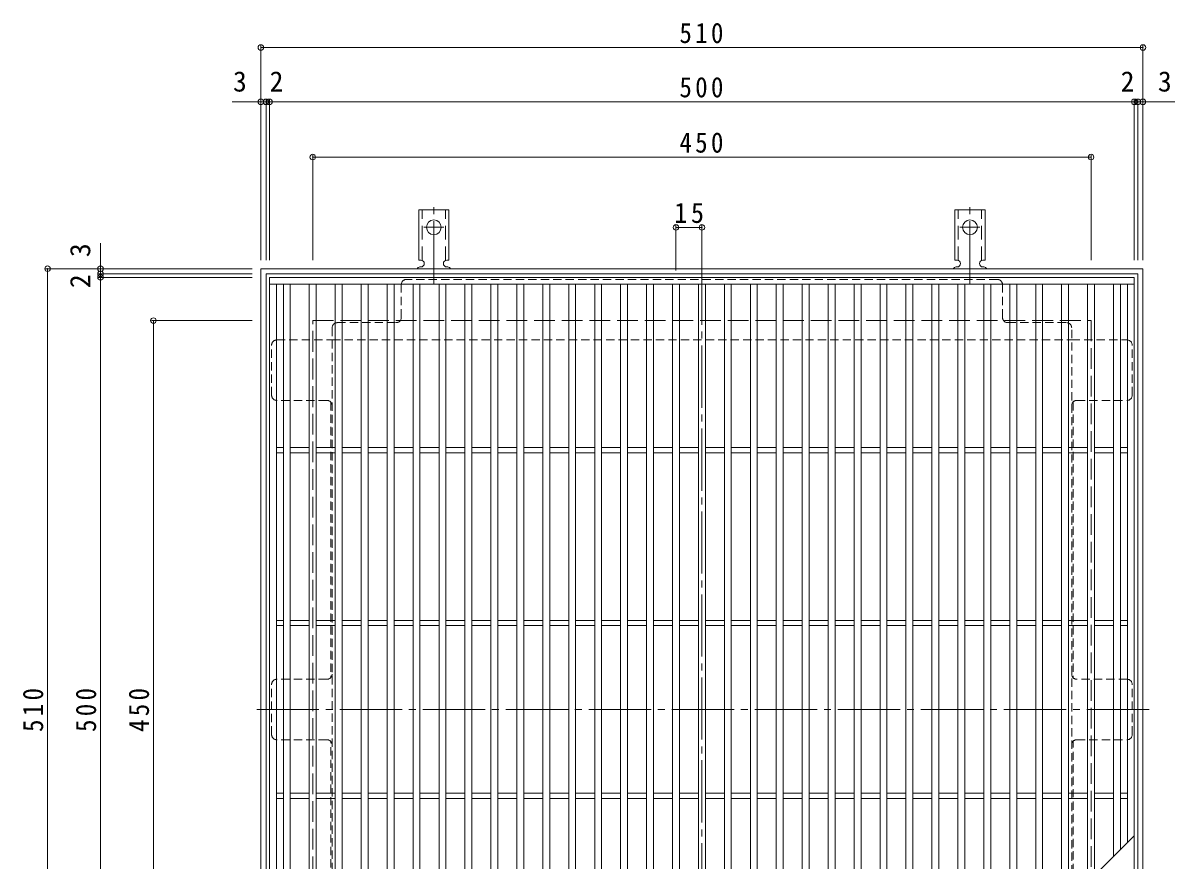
# Model space of a CAD drawing. Units: millimetres at full size, sheet at 1:4. Extents: x -887 to 1015, y -780 to 760.
# Drawn here: x -887 to -221, y 276 to 760 of the extents above; entities that cross this region are included whole.
import ezdxf
from ezdxf.enums import TextEntityAlignment as Align

# ---------------------------------------------------------------- set-up
doc = ezdxf.new("R2010")
doc.units = ezdxf.units.MM
doc.header["$LTSCALE"] = 4
doc.header["$PDMODE"] = 32
doc.header["$PDSIZE"] = 3.2
for name, pattern in [('CHAIN2', [12, 9, -1, 1, -1]), ('DASHED1', [1.8, 1.2, -0.6]), ('DASHED2', [3, 2, -1]), ('DASHED3', [4, 3, -1])]:
    doc.linetypes.add(name, pattern=pattern)
for name, color, linetype, lineweight in [('A-1_躯体', 2, 'Continuous', 9), ('A-2_仕上', 3, 'Continuous', 9), ('A-4_その他', 7, 'Continuous', 9), ('A-7_ハッチ', 2, 'Continuous', 9), ('A-A_ﾊｯﾁ-ﾜｸ', 3, 'Continuous', 9)]:
    doc.layers.add(name, color=color, linetype=linetype, lineweight=lineweight)
doc.styles.add('ＭＳ ゴシック', font='')
doc.styles.get('ＭＳ ゴシック').set_extended_font_data('MS Gothic')

msp = doc.modelspace()

# ---------------------------------------------------------------- linework, layer by layer
at = {"layer": 'A-1_躯体'}
for p, q in [((-242.713, 615.162), (-242.713, 111.162)), ((-239.713, 618.162), (-239.713, 108.162))]:
    msp.add_line(p, q, dxfattribs=at)
at = {"layer": 'A-1_躯体', "linetype": 'DASHED3'}
msp.add_line((-269.713, 588.162), (-269.713, 138.162), dxfattribs=at)
at = {"layer": 'A-1_躯体'}
for points in [[(-749.713, 108.162), (-749.713, 618.162), (-239.713, 618.162)], [(-746.713, 111.162), (-746.713, 615.162), (-242.713, 615.162)]]:
    msp.add_lwpolyline(points, dxfattribs=at)
at = {"layer": 'A-1_躯体', "linetype": 'DASHED3'}
msp.add_lwpolyline([(-719.713, 138.162), (-719.713, 588.162), (-269.713, 588.162)], dxfattribs=at)
at = {"layer": 'A-2_仕上'}
for p, q in [((-744.713, 613.162), (-244.712, 613.162)), ((-744.713, 113.162), (-744.713, 613.162)), ((-244.712, 613.162), (-244.712, 113.162)), ((-744.713, 609.162), (-244.712, 609.162)), ((-740.713, 117.162), (-740.713, 609.162)), ((-736.713, 117.162), (-736.713, 609.162)), ((-732.713, 117.162), (-732.713, 609.162)), ((-721.713, 117.162), (-721.713, 609.162)), ((-717.713, 117.162), (-717.713, 609.162)), ((-706.712, 117.162), (-706.712, 609.162)), ((-702.713, 117.162), (-702.713, 609.162)), ((-691.712, 117.162), (-691.712, 609.162)), ((-687.712, 117.162), (-687.712, 609.162)), ((-676.712, 117.162), (-676.712, 609.162)), ((-672.712, 117.162), (-672.712, 609.162)), ((-661.712, 117.162), (-661.712, 609.162)), ((-657.712, 117.162), (-657.712, 609.162)), ((-646.712, 117.162), (-646.712, 609.162)), ((-642.712, 117.162), (-642.712, 609.162)), ((-631.712, 117.162), (-631.712, 609.162)), ((-627.712, 117.162), (-627.712, 609.162)), ((-616.712, 117.162), (-616.712, 609.162)), ((-612.712, 117.162), (-612.712, 609.162)), ((-601.712, 117.162), (-601.712, 609.162)), ((-597.712, 117.162), (-597.712, 609.162)), ((-586.712, 117.162), (-586.712, 609.162)), ((-582.712, 117.162), (-582.712, 609.162)), ((-571.711, 117.162), (-571.711, 609.162)), ((-567.712, 117.162), (-567.712, 609.162)), ((-556.711, 117.162), (-556.711, 609.162)), ((-552.711, 117.162), (-552.711, 609.162)), ((-541.711, 117.162), (-541.711, 609.162)), ((-537.711, 117.162), (-537.711, 609.162)), ((-526.711, 117.162), (-526.711, 609.162)), ((-522.711, 117.162), (-522.711, 609.162)), ((-511.711, 117.162), (-511.711, 609.162)), ((-507.711, 117.162), (-507.711, 609.162)), ((-496.711, 117.162), (-496.711, 609.162)), ((-492.711, 117.162), (-492.711, 609.162)), ((-481.711, 117.162), (-481.711, 609.162)), ((-477.711, 117.162), (-477.711, 609.162)), ((-466.711, 117.162), (-466.711, 609.162)), ((-462.711, 117.162), (-462.711, 609.162)), ((-451.711, 117.162), (-451.711, 609.162)), ((-447.711, 117.162), (-447.711, 609.162)), ((-436.71, 117.162), (-436.71, 609.162)), ((-432.711, 117.162), (-432.711, 609.162)), ((-421.71, 117.162), (-421.71, 609.162)), ((-417.71, 117.165), (-417.71, 609.162)), ((-406.71, 128.165), (-406.71, 609.162)), ((-402.71, 132.165), (-402.71, 609.162)), ((-391.71, 143.165), (-391.71, 609.162)), ((-387.71, 147.165), (-387.71, 609.162)), ((-376.71, 158.165), (-376.71, 609.162)), ((-372.71, 162.165), (-372.71, 609.162)), ((-361.71, 173.165), (-361.71, 609.162)), ((-357.71, 177.165), (-357.71, 609.162)), ((-346.71, 188.165), (-346.71, 609.162)), ((-342.71, 192.165), (-342.71, 609.162)), ((-331.71, 203.166), (-331.71, 609.162)), ((-327.71, 207.165), (-327.71, 609.162)), ((-316.71, 218.166), (-316.71, 609.162)), ((-312.71, 222.166), (-312.71, 609.162)), ((-301.709, 233.166), (-301.709, 609.162)), ((-297.71, 237.166), (-297.71, 609.162)), ((-286.709, 248.166), (-286.709, 609.162)), ((-282.709, 252.166), (-282.709, 609.162)), ((-271.709, 263.166), (-271.709, 609.162)), ((-267.709, 267.166), (-267.709, 609.162)), ((-256.713, 609.162), (-256.713, 278.162)), ((-252.713, 609.162), (-252.713, 282.162)), ((-248.713, 609.162), (-248.713, 286.162)), ((-740.713, 514.662), (-736.713, 514.662)), ((-732.713, 514.662), (-721.713, 514.662)), ((-717.713, 514.662), (-706.712, 514.662)), ((-702.713, 514.662), (-691.712, 514.662)), ((-687.712, 514.662), (-676.712, 514.662)), ((-672.712, 514.662), (-661.712, 514.662)), ((-657.712, 514.662), (-646.712, 514.662)), ((-642.712, 514.662), (-631.712, 514.662)), ((-627.712, 514.662), (-616.712, 514.662)), ((-612.712, 514.662), (-601.712, 514.662)), ((-597.712, 514.662), (-586.712, 514.662)), ((-582.712, 514.662), (-571.711, 514.662)), ((-567.712, 514.662), (-556.711, 514.662)), ((-552.711, 514.662), (-541.711, 514.662)), ((-537.711, 514.662), (-526.711, 514.662)), ((-522.711, 514.662), (-511.711, 514.662)), ((-507.711, 514.662), (-496.711, 514.662)), ((-492.711, 514.662), (-481.711, 514.662)), ((-477.711, 514.662), (-466.711, 514.662)), ((-462.711, 514.662), (-451.711, 514.662)), ((-447.711, 514.662), (-436.71, 514.662)), ((-432.711, 514.662), (-421.71, 514.662)), ((-417.71, 514.662), (-406.71, 514.662)), ((-402.71, 514.662), (-391.71, 514.662)), ((-387.71, 514.662), (-376.71, 514.662)), ((-372.71, 514.662), (-361.71, 514.662)), ((-357.71, 514.662), (-346.71, 514.662)), ((-342.71, 514.662), (-331.71, 514.662)), ((-327.71, 514.662), (-316.71, 514.662)), ((-312.71, 514.662), (-301.709, 514.662)), ((-297.71, 514.662), (-286.709, 514.662)), ((-282.709, 514.662), (-271.709, 514.662)), ((-256.713, 514.662), (-267.709, 514.662)), ((-252.713, 514.662), (-248.713, 514.662)), ((-740.713, 511.662), (-736.713, 511.662)), ((-732.713, 511.662), (-721.713, 511.662)), ((-717.713, 511.662), (-706.712, 511.662)), ((-702.713, 511.662), (-691.712, 511.662)), ((-687.712, 511.662), (-676.712, 511.662)), ((-672.712, 511.662), (-661.712, 511.662)), ((-657.712, 511.662), (-646.712, 511.662)), ((-642.712, 511.662), (-631.712, 511.662)), ((-627.712, 511.662), (-616.712, 511.662)), ((-612.712, 511.662), (-601.712, 511.662)), ((-597.712, 511.662), (-586.712, 511.662)), ((-582.712, 511.662), (-571.711, 511.662)), ((-567.712, 511.662), (-556.711, 511.662)), ((-552.711, 511.662), (-541.711, 511.662)), ((-537.711, 511.662), (-526.711, 511.662)), ((-522.711, 511.662), (-511.711, 511.662)), ((-507.711, 511.662), (-496.711, 511.662)), ((-492.711, 511.662), (-481.711, 511.662)), ((-477.711, 511.662), (-466.711, 511.662)), ((-462.711, 511.662), (-451.711, 511.662)), ((-447.711, 511.662), (-436.71, 511.662)), ((-432.711, 511.662), (-421.71, 511.662)), ((-417.71, 511.662), (-406.71, 511.662)), ((-402.71, 511.662), (-391.71, 511.662)), ((-387.71, 511.662), (-376.71, 511.662)), ((-372.71, 511.662), (-361.71, 511.662)), ((-357.71, 511.662), (-346.71, 511.662)), ((-342.71, 511.662), (-331.71, 511.662)), ((-327.71, 511.662), (-316.71, 511.662)), ((-312.71, 511.662), (-301.709, 511.662)), ((-297.71, 511.662), (-286.709, 511.662)), ((-282.709, 511.662), (-271.709, 511.662)), ((-256.713, 511.662), (-267.709, 511.662)), ((-252.713, 511.662), (-248.713, 511.662)), ((-740.713, 414.662), (-736.713, 414.662)), ((-732.713, 414.662), (-721.713, 414.662)), ((-717.713, 414.662), (-706.712, 414.662)), ((-702.713, 414.662), (-691.712, 414.662)), ((-687.712, 414.662), (-676.712, 414.662)), ((-672.712, 414.662), (-661.712, 414.662)), ((-657.712, 414.662), (-646.712, 414.662)), ((-642.712, 414.662), (-631.712, 414.662)), ((-627.712, 414.662), (-616.712, 414.662)), ((-612.712, 414.662), (-601.712, 414.662)), ((-597.712, 414.662), (-586.712, 414.662)), ((-582.712, 414.662), (-571.711, 414.662)), ((-567.712, 414.662), (-556.711, 414.662)), ((-552.711, 414.662), (-541.711, 414.662)), ((-537.711, 414.662), (-526.711, 414.662)), ((-522.711, 414.662), (-511.711, 414.662)), ((-507.711, 414.662), (-496.711, 414.662)), ((-492.711, 414.662), (-481.711, 414.662)), ((-477.711, 414.662), (-466.711, 414.662)), ((-462.711, 414.662), (-451.711, 414.662)), ((-447.711, 414.662), (-436.71, 414.662)), ((-432.711, 414.662), (-421.71, 414.662)), ((-417.71, 414.662), (-406.71, 414.662)), ((-402.71, 414.662), (-391.71, 414.662)), ((-387.71, 414.662), (-376.71, 414.662)), ((-372.71, 414.662), (-361.71, 414.662)), ((-357.71, 414.662), (-346.71, 414.662)), ((-342.71, 414.662), (-331.71, 414.662)), ((-327.71, 414.662), (-316.71, 414.662)), ((-312.71, 414.662), (-301.709, 414.662)), ((-297.71, 414.662), (-286.709, 414.662)), ((-282.709, 414.662), (-271.709, 414.662)), ((-256.713, 414.662), (-267.709, 414.662)), ((-252.713, 414.662), (-248.713, 414.662)), ((-740.713, 411.662), (-736.713, 411.662)), ((-732.713, 411.662), (-721.713, 411.662)), ((-717.713, 411.662), (-706.712, 411.662)), ((-702.713, 411.662), (-691.712, 411.662)), ((-687.712, 411.662), (-676.712, 411.662)), ((-672.712, 411.662), (-661.712, 411.662)), ((-657.712, 411.662), (-646.712, 411.662)), ((-642.712, 411.662), (-631.712, 411.662)), ((-627.712, 411.662), (-616.712, 411.662)), ((-612.712, 411.662), (-601.712, 411.662)), ((-597.712, 411.662), (-586.712, 411.662)), ((-582.712, 411.662), (-571.711, 411.662)), ((-567.712, 411.662), (-556.711, 411.662)), ((-552.711, 411.662), (-541.711, 411.662)), ((-537.711, 411.662), (-526.711, 411.662)), ((-522.711, 411.662), (-511.711, 411.662)), ((-507.711, 411.662), (-496.711, 411.662)), ((-492.711, 411.662), (-481.711, 411.662)), ((-477.711, 411.662), (-466.711, 411.662)), ((-462.711, 411.662), (-451.711, 411.662)), ((-447.711, 411.662), (-436.71, 411.662)), ((-432.711, 411.662), (-421.71, 411.662)), ((-417.71, 411.662), (-406.71, 411.662)), ((-402.71, 411.662), (-391.71, 411.662)), ((-387.71, 411.662), (-376.71, 411.662)), ((-372.71, 411.662), (-361.71, 411.662)), ((-357.71, 411.662), (-346.71, 411.662)), ((-342.71, 411.662), (-331.71, 411.662)), ((-327.71, 411.662), (-316.71, 411.662)), ((-312.71, 411.662), (-301.709, 411.662)), ((-297.71, 411.662), (-286.709, 411.662)), ((-282.709, 411.662), (-271.709, 411.662)), ((-256.713, 411.662), (-267.709, 411.662)), ((-252.713, 411.662), (-248.713, 411.662)), ((-740.713, 314.662), (-736.713, 314.662)), ((-732.713, 314.662), (-721.713, 314.662)), ((-717.713, 314.662), (-706.712, 314.662)), ((-702.713, 314.662), (-691.712, 314.662)), ((-687.712, 314.662), (-676.712, 314.662)), ((-672.712, 314.662), (-661.712, 314.662)), ((-657.712, 314.662), (-646.712, 314.662)), ((-642.712, 314.662), (-631.712, 314.662)), ((-627.712, 314.662), (-616.712, 314.662)), ((-612.712, 314.662), (-601.712, 314.662)), ((-597.712, 314.662), (-586.712, 314.662)), ((-582.712, 314.662), (-571.711, 314.662)), ((-567.712, 314.662), (-556.711, 314.662)), ((-552.711, 314.662), (-541.711, 314.662)), ((-537.711, 314.662), (-526.711, 314.662)), ((-522.711, 314.662), (-511.711, 314.662)), ((-507.711, 314.662), (-496.711, 314.662)), ((-492.711, 314.662), (-481.711, 314.662)), ((-477.711, 314.662), (-466.711, 314.662)), ((-462.711, 314.662), (-451.711, 314.662)), ((-447.711, 314.662), (-436.71, 314.662)), ((-432.711, 314.662), (-421.71, 314.662)), ((-417.71, 314.662), (-406.71, 314.662)), ((-402.71, 314.662), (-391.71, 314.662)), ((-387.71, 314.662), (-376.71, 314.662)), ((-372.71, 314.662), (-361.71, 314.662)), ((-357.71, 314.662), (-346.71, 314.662)), ((-342.71, 314.662), (-331.71, 314.662)), ((-327.71, 314.662), (-316.71, 314.662)), ((-312.71, 314.662), (-301.709, 314.662)), ((-297.71, 314.662), (-286.709, 314.662)), ((-282.709, 314.662), (-271.709, 314.662)), ((-256.713, 314.662), (-267.709, 314.662)), ((-252.713, 314.662), (-248.713, 314.662)), ((-740.713, 311.662), (-736.713, 311.662)), ((-732.713, 311.662), (-721.713, 311.662)), ((-717.713, 311.662), (-706.712, 311.662)), ((-702.713, 311.662), (-691.712, 311.662)), ((-687.712, 311.662), (-676.712, 311.662)), ((-672.712, 311.662), (-661.712, 311.662)), ((-657.712, 311.662), (-646.712, 311.662)), ((-642.712, 311.662), (-631.712, 311.662)), ((-627.712, 311.662), (-616.712, 311.662)), ((-612.712, 311.662), (-601.712, 311.662)), ((-597.712, 311.662), (-586.712, 311.662)), ((-582.712, 311.662), (-571.711, 311.662)), ((-567.712, 311.662), (-556.711, 311.662)), ((-552.711, 311.662), (-541.711, 311.662)), ((-537.711, 311.662), (-526.711, 311.662)), ((-522.711, 311.662), (-511.711, 311.662)), ((-507.711, 311.662), (-496.711, 311.662)), ((-492.711, 311.662), (-481.711, 311.662)), ((-477.711, 311.662), (-466.711, 311.662)), ((-462.711, 311.662), (-451.711, 311.662)), ((-447.711, 311.662), (-436.71, 311.662)), ((-432.711, 311.662), (-421.71, 311.662)), ((-417.71, 311.662), (-406.71, 311.662)), ((-402.71, 311.662), (-391.71, 311.662)), ((-387.71, 311.662), (-376.71, 311.662)), ((-372.71, 311.662), (-361.71, 311.662)), ((-357.71, 311.662), (-346.71, 311.662)), ((-342.71, 311.662), (-331.71, 311.662)), ((-327.71, 311.662), (-316.71, 311.662)), ((-312.71, 311.662), (-301.709, 311.662)), ((-297.71, 311.662), (-286.709, 311.662)), ((-282.709, 311.662), (-271.709, 311.662)), ((-256.713, 311.662), (-267.709, 311.662)), ((-252.713, 311.662), (-248.713, 311.662)), ((-244.713, 290.162), (-421.713, 113.162))]:
    msp.add_line(p, q, dxfattribs=at)
at = {"layer": 'A-4_その他'}
for p, q in [((-749.713, 747.325), (-749.713, 623.162)), ((-749.713, 746.125), (-239.713, 746.125)), ((-239.713, 747.325), (-239.713, 623.162)), ((-766.393, 714.737), (-746.713, 714.737)), ((-746.713, 715.937), (-746.713, 623.162)), ((-746.713, 714.737), (-744.713, 714.737)), ((-744.713, 715.937), (-744.713, 623.162)), ((-744.713, 714.737), (-244.713, 714.737)), ((-244.713, 715.937), (-244.713, 623.162)), ((-244.713, 714.737), (-242.713, 714.737)), ((-242.713, 715.937), (-242.713, 623.162)), ((-242.713, 714.737), (-221.196, 714.737)), ((-719.713, 683.941), (-719.713, 623.162)), ((-719.713, 682.741), (-269.713, 682.741)), ((-269.713, 683.941), (-269.713, 623.162)), ((-509.711, 643.268), (-509.711, 617.162)), ((-494.713, 642.068), (-509.711, 642.068)), ((-494.713, 643.268), (-494.713, 617.162)), ((-842.449, 632.926), (-842.449, 615.162)), ((-874.254, 618.162), (-754.713, 618.162)), ((-873.054, 618.162), (-873.054, 108.162)), ((-843.649, 615.162), (-754.713, 615.162)), ((-843.649, 613.162), (-754.713, 613.162)), ((-842.449, 615.162), (-842.449, 613.162)), ((-842.449, 613.162), (-842.449, 113.162)), ((-813.044, 588.162), (-754.713, 588.162)), ((-811.844, 588.162), (-811.844, 138.162))]:
    msp.add_line(p, q, dxfattribs=at)
for p in [(-749.713, 746.125), (-239.713, 746.125), (-749.713, 714.737), (-746.713, 714.737), (-744.713, 714.737), (-244.713, 714.737), (-242.713, 714.737), (-239.713, 714.737), (-719.713, 682.741), (-269.713, 682.741), (-509.711, 642.068), (-494.713, 642.068), (-873.054, 618.162), (-842.449, 618.162), (-842.449, 615.162), (-842.449, 613.162), (-811.844, 588.162)]:
    msp.add_point(p, dxfattribs=at)
at = {"layer": 'A-7_ハッチ', "linetype": 'CHAIN2'}
for p, q in [((-494.713, 621.759), (-494.713, 104.565)), ((-236.116, 363.162), (-753.31, 363.162))]:
    msp.add_line(p, q, dxfattribs=at)
at = {"layer": 'A-7_ハッチ', "linetype": 'DASHED1'}
for p, q in [((-668.512, 589.966), (-668.512, 608.966)), ((-323.914, 611.966), (-665.512, 611.966)), ((-320.914, 589.966), (-320.914, 608.966)), ((-705.513, 586.966), (-671.512, 586.966)), ((-317.914, 586.966), (-283.913, 586.966)), ((-708.513, 583.966), (-708.513, 142.359)), ((-280.913, 253.962), (-280.913, 583.966)), ((-743.516, 544.965), (-743.516, 573.966)), ((-740.516, 576.966), (-708.513, 576.966)), ((-708.513, 576.966), (-280.913, 576.966)), ((-280.913, 576.966), (-248.909, 576.966)), ((-245.909, 544.965), (-245.909, 573.966)), ((-711.513, 541.965), (-740.516, 541.965)), ((-709.313, 541.004), (-709.313, 381.623)), ((-280.113, 541.009), (-280.113, 381.623)), ((-277.913, 541.965), (-248.909, 541.965)), ((-711.513, 380.663), (-740.516, 380.663)), ((-248.909, 380.663), (-277.913, 380.663)), ((-743.516, 348.662), (-743.516, 377.663)), ((-245.909, 348.662), (-245.909, 377.663)), ((-711.513, 345.662), (-740.516, 345.662)), ((-709.313, 185.32), (-709.313, 344.701)), ((-280.113, 254.762), (-280.113, 344.701)), ((-277.913, 345.662), (-248.909, 345.662))]:
    msp.add_line(p, q, dxfattribs=at)
for centre, start, end in [((-665.512, 608.966), 90, 180), ((-323.914, 608.966), 0, 90), ((-705.513, 583.966), 90, 180), ((-671.512, 589.966), 270, 0), ((-317.914, 589.966), 180, 270), ((-283.913, 583.966), 0, 90), ((-740.516, 573.966), 90, 180), ((-248.909, 573.966), 0, 90), ((-740.516, 544.965), 180, 270), ((-711.513, 538.965), 0, 90), ((-277.913, 538.965), 90, 180), ((-248.909, 544.965), 270, 0), ((-740.516, 377.663), 90, 180), ((-711.513, 383.663), 270, 0), ((-277.913, 383.663), 180, 270), ((-248.909, 377.663), 0, 90), ((-740.516, 348.662), 180, 270), ((-248.909, 348.662), 270, 0), ((-711.513, 342.662), 0, 90), ((-277.913, 342.662), 90, 180)]:
    msp.add_arc(centre, 3, start, end, dxfattribs=at)
at = {"layer": 'A-A_ﾊｯﾁ-ﾜｸ', "color": 7, "linetype": 'CHAIN2'}
for p, q in [((-649.713, 609.694), (-649.713, 657.095)), ((-339.713, 609.694), (-339.713, 657.095)), ((-655.489, 642.162), (-643.937, 642.162)), ((-345.489, 642.162), (-333.937, 642.162))]:
    msp.add_line(p, q, dxfattribs=at)
at = {"layer": 'A-A_ﾊｯﾁ-ﾜｸ'}
for p, q in [((-658.463, 623.162), (-658.463, 652.162)), ((-640.963, 652.162), (-658.463, 652.162)), ((-640.963, 623.162), (-640.963, 652.162)), ((-348.463, 623.162), (-348.463, 652.162)), ((-330.963, 652.162), (-348.463, 652.162)), ((-330.963, 623.162), (-330.963, 652.162)), ((-658.463, 623.162), (-657.213, 623.162)), ((-640.963, 623.162), (-642.213, 623.162)), ((-348.463, 623.162), (-347.213, 623.162)), ((-330.963, 623.162), (-332.213, 623.162)), ((-657.713, 619.162), (-657.213, 619.162)), ((-642.218, 619.162), (-641.704, 619.162)), ((-347.713, 619.162), (-347.213, 619.162)), ((-332.218, 619.162), (-331.704, 619.162))]:
    msp.add_line(p, q, dxfattribs=at)
at = {"layer": 'A-A_ﾊｯﾁ-ﾜｸ', "linetype": 'DASHED2'}
for p, q in [((-656.463, 623.016), (-656.463, 652.162)), ((-642.963, 623.016), (-642.963, 652.162)), ((-346.463, 623.016), (-346.463, 652.162)), ((-332.963, 623.016), (-332.963, 652.162))]:
    msp.add_line(p, q, dxfattribs=at)
at = {"layer": 'A-A_ﾊｯﾁ-ﾜｸ'}
for centre in [(-649.713, 642.162), (-339.713, 642.162)]:
    msp.add_circle(centre, 4.25, dxfattribs=at)
for centre, start, end in [((-657.213, 621.162), 270, 90), ((-642.213, 621.162), 90, 269.86671), ((-347.213, 621.162), 270, 90), ((-332.213, 621.162), 90, 269.86671), ((-657.713, 617.162), 90.27597, 150.00049), ((-641.713, 617.162), 29.99928, 89.75838), ((-347.713, 617.162), 90.27597, 150.00049), ((-331.713, 617.162), 29.99928, 89.75838)]:
    msp.add_arc(centre, 2, start, end, dxfattribs=at)

# ---------------------------------------------------------------- texts
at = {"layer": 'A-4_その他', "color": 2, "style": 'ＭＳ ゴシック'}
for s, p in [('3', (-765.842, 717.137)), ('2', (-744.671, 717.137)), ('2', (-252.576, 717.137)), ('3', (-231.057, 717.137))]:
    msp.add_text(s, height=11.73, dxfattribs=at).set_placement(p, align=Align.BOTTOM_LEFT)
for s, p in [('3', (-844.849, 624.887)), ('2', (-844.849, 606.926))]:
    msp.add_text(s, height=11.73, rotation=90, dxfattribs=at).set_placement(p, align=Align.BOTTOM_LEFT)
at = {"layer": 'A-4_その他', "color": 2, "char_height": 11.73, "attachment_point": 7, "style": 'ＭＳ ゴシック'}
for s, insert in [('\\T1.27;\\W0.9;510', (-507.713, 748.525)), ('\\T1.27;\\W0.9;500', (-507.713, 717.137)), ('\\T1.27;\\W0.9;450', (-507.713, 685.141)), ('\\T1.27;\\W0.95;15', (-510.712, 644.468))]:
    msp.add_mtext(s, dxfattribs=dict(at, insert=insert))
at = {"layer": 'A-4_その他', "color": 2, "char_height": 11.73, "attachment_point": 7, "rotation": 90, "style": 'ＭＳ ゴシック'}
for s, insert in [('\\T1.27;\\W0.9;510', (-875.454, 350.162)), ('\\T1.27;\\W0.9;500', (-844.849, 350.162)), ('\\T1.27;\\W0.9;450', (-814.244, 350.162))]:
    msp.add_mtext(s, dxfattribs=dict(at, insert=insert))

doc.saveas('drawing.dxf')
